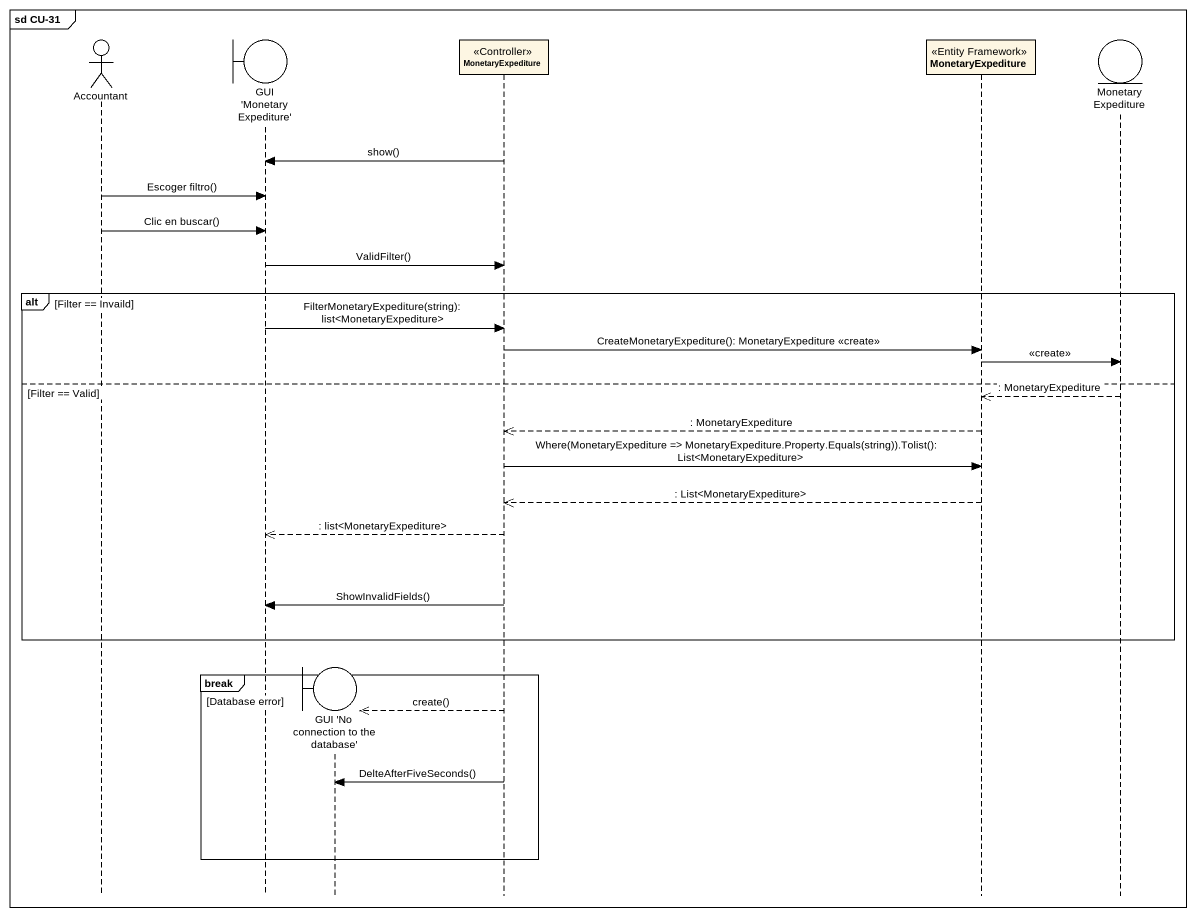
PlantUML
@startuml
mainframe sd CU-31
hide footbox
actor Accountant
boundary "GUI 'MonetaryExpediture'" as GUI_MonetaryExpediture
boundary "GUI 'No connection to the database'" as GUI_No_connection_to_the
participant MonetaryExpediture <<Controller>>
participant "MonetaryExpediture" as MonetaryExpediture_2 <<Entity Framework>>
entity "MonetaryExpediture" as MonetaryExpediture_3

MonetaryExpediture -> GUI_MonetaryExpediture : show()
Accountant -> GUI_MonetaryExpediture : Escoger filtro()
Accountant -> GUI_MonetaryExpediture : Clic en buscar()
GUI_MonetaryExpediture -> MonetaryExpediture : ValidFilter()
alt Filter == Invaild
  GUI_MonetaryExpediture -> MonetaryExpediture : FilterMonetaryExpediture(string): list<MonetaryExpediture>
  MonetaryExpediture -> MonetaryExpediture_2 : CreateMonetaryExpediture(): MonetaryExpediture <<create>>
  MonetaryExpediture_2 -> MonetaryExpediture_3 : <<create>>
else Filter == Valid
  MonetaryExpediture_3 -->> MonetaryExpediture_2 : : MonetaryExpediture
  MonetaryExpediture_2 -->> MonetaryExpediture : : MonetaryExpediture
  MonetaryExpediture -> MonetaryExpediture_2 : Where(MonetaryExpediture => MonetaryExpediture.Property.Equals(string)).Tolist(): List<MonetaryExpediture>
  MonetaryExpediture_2 -->> MonetaryExpediture : : List<MonetaryExpediture>
  MonetaryExpediture -->> GUI_MonetaryExpediture : : list<MonetaryExpediture>
  MonetaryExpediture -> GUI_MonetaryExpediture : ShowInvalidFields()
end
break Database error
  MonetaryExpediture -->> GUI_No_connection_to_the ** : create()
  MonetaryExpediture -> GUI_No_connection_to_the : DelteAfterFiveSeconds()
end
@enduml
